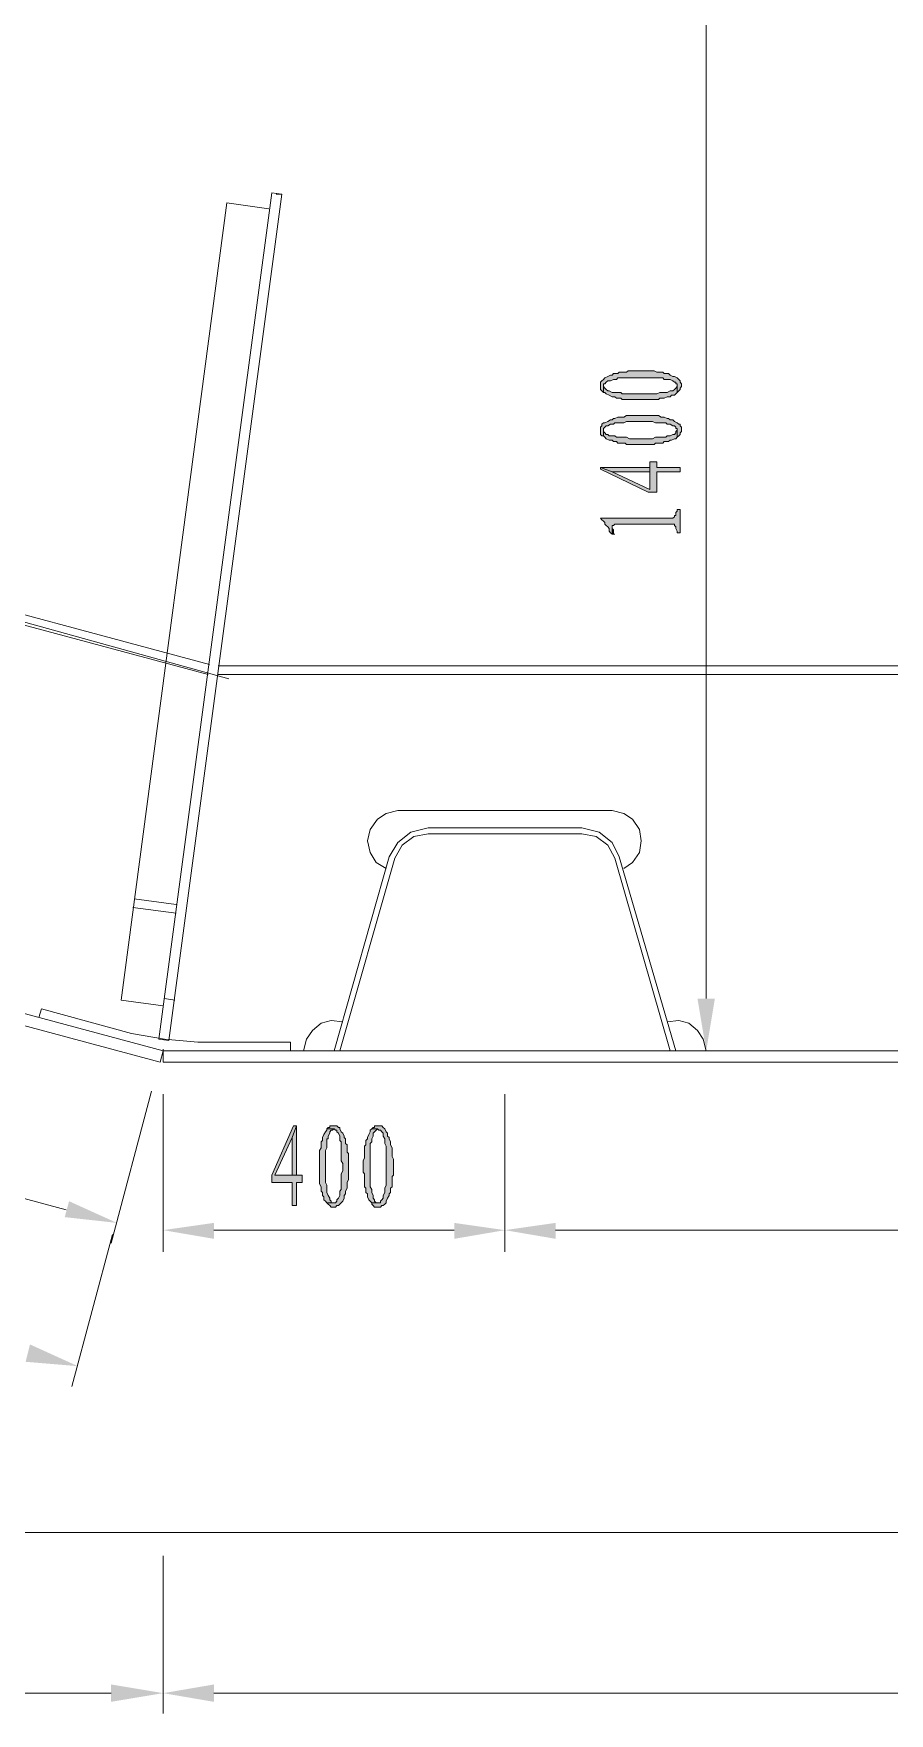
# Model space of a CAD drawing. Header units: inches. Extents: x 20 to 409, y 5 to 283.
# Drawn here: x 152.43 to 177.45, y 148.35 to 197.5 of the extents above; entities that cross this region are included whole.
import ezdxf

# ---------------------------------------------------------------- set-up
doc = ezdxf.new("R2010")
doc.units = ezdxf.units.IN
doc.header["$MEASUREMENT"] = 0
doc.layers.add('C00-00-00', color=7, linetype='Continuous')
doc.layers.add('CFF-00-00', color=1, linetype='Continuous')

msp = doc.modelspace()

# ---------------------------------------------------------------- hatches: boundary and pattern name
at = {"layer": 'C00-00-00'}
h = msp.add_hatch(color=0, dxfattribs=at)
h.dxf.hatch_style = 2
h.paths.add_polyline_path([(169.004, 187.216), (169.004, 187.089), (169.046, 187.046), (169.088, 187.004), (169.088, 187.258), (169.131, 187.258), (169.173, 187.3), (169.215, 187.343), (169.3, 187.343), (169.385, 187.385), (169.469, 187.385), (169.512, 187.427), (170.189, 187.427), (170.824, 187.427), (170.866, 187.385), (171.036, 187.385), (171.12, 187.343), (171.163, 187.3), (171.205, 187.3), (171.205, 187.258), (171.247, 187.258), (171.247, 187.173), (171.247, 187.004), (171.29, 187.046), (171.332, 187.089), (171.332, 187.131), (171.374, 187.173), (171.374, 187.258), (171.332, 187.3), (171.332, 187.343), (171.29, 187.385), (171.247, 187.427), (171.163, 187.47), (171.12, 187.47), (171.036, 187.512), (170.993, 187.554), (170.866, 187.554), (170.824, 187.597), (170.655, 187.597), (170.57, 187.639), (169.808, 187.639), (169.766, 187.597), (169.554, 187.597), (169.512, 187.554), (169.385, 187.554), (169.342, 187.512), (169.3, 187.512), (169.215, 187.47), (169.131, 187.427), (169.088, 187.385), (169.046, 187.343), (169.004, 187.3)])
h = msp.add_hatch(color=0, dxfattribs=at)
h.dxf.hatch_style = 2
h.paths.add_polyline_path([(169.088, 187.004), (169.131, 187.004), (169.173, 186.962), (169.258, 186.919), (169.342, 186.877), (169.427, 186.877), (169.469, 186.835), (169.596, 186.835), (169.639, 186.792), (170.697, 186.792), (170.739, 186.835), (170.824, 186.835), (170.866, 186.835), (170.951, 186.877), (171.036, 186.877), (171.078, 186.919), (171.163, 186.919), (171.205, 186.962), (171.247, 187.004), (171.247, 187.173), (171.205, 187.131), (171.163, 187.089), (171.12, 187.046), (171.036, 187.046), (170.951, 187.004), (170.739, 187.004), (170.655, 186.962), (169.639, 186.962), (169.596, 187.004), (169.342, 187.004), (169.258, 187.046), (169.215, 187.046), (169.173, 187.089), (169.131, 187.131), (169.088, 187.173), (169.088, 187.216)])
h = msp.add_hatch(color=0, dxfattribs=at)
h.dxf.hatch_style = 2
h.paths.add_polyline_path([(169.004, 185.903), (169.004, 185.776), (169.046, 185.734), (169.088, 185.734), (169.088, 185.903), (169.088, 185.946), (169.131, 185.988), (169.173, 186.03), (169.215, 186.03), (169.3, 186.073), (169.385, 186.073), (169.427, 186.115), (169.681, 186.115), (169.766, 186.157), (170.189, 186.157), (170.528, 186.157), (170.612, 186.115), (170.909, 186.115), (170.951, 186.073), (171.036, 186.073), (171.12, 186.03), (171.163, 186.03), (171.205, 185.988), (171.205, 185.946), (171.247, 185.946), (171.247, 185.692), (171.29, 185.734), (171.332, 185.776), (171.332, 185.819), (171.374, 185.861), (171.374, 185.988), (171.332, 186.03), (171.332, 186.073), (171.29, 186.073), (171.247, 186.115), (171.163, 186.157), (171.12, 186.2), (171.036, 186.2), (170.993, 186.242), (170.951, 186.242), (170.866, 186.284), (170.782, 186.284), (170.697, 186.327), (169.766, 186.327), (169.681, 186.284), (169.512, 186.284), (169.427, 186.242), (169.385, 186.242), (169.342, 186.2), (169.3, 186.2), (169.215, 186.157), (169.131, 186.115), (169.088, 186.115), (169.046, 186.073), (169.046, 186.03), (169.004, 185.988)])
h = msp.add_hatch(color=0, dxfattribs=at)
h.dxf.hatch_style = 2
h.paths.add_polyline_path([(169.088, 185.734), (169.131, 185.692), (169.173, 185.649), (169.258, 185.607), (169.342, 185.607), (169.385, 185.565), (169.469, 185.565), (169.512, 185.522), (169.723, 185.522), (169.766, 185.48), (170.57, 185.48), (170.612, 185.522), (170.739, 185.522), (170.824, 185.522), (170.866, 185.565), (170.993, 185.565), (171.036, 185.607), (171.078, 185.607), (171.163, 185.649), (171.205, 185.649), (171.247, 185.692), (171.247, 185.903), (171.205, 185.861), (171.205, 185.819), (171.163, 185.776), (171.12, 185.776), (171.036, 185.734), (170.951, 185.734), (170.909, 185.692), (170.612, 185.692), (170.528, 185.649), (169.85, 185.649), (169.766, 185.692), (169.469, 185.692), (169.427, 185.734), (169.258, 185.734), (169.215, 185.776), (169.173, 185.776), (169.131, 185.819), (169.088, 185.861), (169.088, 185.903)])
h = msp.add_hatch(color=0, dxfattribs=at)
h.dxf.hatch_style = 2
h.paths.add_polyline_path([(169.004, 184.803), (169.004, 184.76), (170.401, 184.083), (170.655, 184.083), (170.655, 184.676), (171.332, 184.676), (171.332, 184.803), (170.655, 184.803), (170.655, 184.972), (170.443, 184.972), (170.443, 184.803), (170.443, 184.168), (169.342, 184.676)])
h = msp.add_hatch(color=0, dxfattribs=at)
h.dxf.hatch_style = 2
h.paths.add_polyline_path([(169.004, 184.803), (169.342, 184.676), (170.443, 184.676), (170.443, 184.168), (170.443, 184.803)])
h = msp.add_hatch(color=0, dxfattribs=at)
h.dxf.hatch_style = 2
h.paths.add_polyline_path([(169.004, 183.321), (169.046, 183.279), (169.088, 183.236), (169.131, 183.194), (169.131, 183.152), (169.173, 183.109), (169.215, 183.067), (169.258, 183.025), (169.258, 182.94), (169.3, 182.898), (169.342, 182.855), (169.342, 183.109), (169.385, 183.109), (169.427, 183.152), (171.163, 183.152), (171.163, 183.109), (171.205, 183.067), (171.205, 183.025), (171.247, 182.94), (171.247, 182.898), (171.332, 182.898), (171.332, 183.575), (171.247, 183.575), (171.247, 183.533), (171.205, 183.49), (171.205, 183.406), (171.163, 183.406), (171.163, 183.363), (171.12, 183.321)])
h = msp.add_hatch(color=0, dxfattribs=at)
h.dxf.hatch_style = 2
h.paths.add_polyline_path([(169.342, 182.855), (169.427, 182.855), (169.385, 182.855), (169.385, 182.982), (169.342, 183.025), (169.342, 183.067)])
h = msp.add_hatch(color=0, dxfattribs=at)
h.dxf.hatch_style = 2
h.paths.add_polyline_path([(171.84, 169.266), (172.348, 169.266), (172.094, 167.742)])
h = msp.add_hatch(color=0, dxfattribs=at)
h.dxf.hatch_style = 2
h.paths.add_polyline_path([(160.114, 165.541), (160.029, 165.541), (159.394, 164.102), (159.394, 163.89), (159.987, 163.89), (159.987, 163.213), (160.114, 163.213), (160.114, 163.89), (160.283, 163.89), (160.283, 164.102), (160.114, 164.102), (159.479, 164.102), (159.987, 165.202)])
h = msp.add_hatch(color=0, dxfattribs=at)
h.dxf.hatch_style = 2
h.paths.add_polyline_path([(160.114, 165.541), (159.987, 165.202), (159.987, 164.102), (159.479, 164.102), (160.114, 164.102)])
h = msp.add_hatch(color=0, dxfattribs=at)
h.dxf.hatch_style = 2
h.paths.add_polyline_path([(161.003, 165.456), (161.003, 165.414), (160.96, 165.372), (160.918, 165.287), (160.876, 165.202), (160.876, 165.118), (160.833, 165.075), (160.833, 164.906), (160.791, 164.821), (160.791, 163.848), (160.833, 163.763), (160.833, 163.721), (160.833, 163.636), (160.876, 163.594), (160.876, 163.509), (160.918, 163.467), (160.918, 163.382), (160.96, 163.34), (161.003, 163.297), (161.172, 163.297), (161.13, 163.297), (161.13, 163.34), (161.087, 163.382), (161.087, 163.424), (161.045, 163.509), (161.003, 163.594), (161.003, 163.805), (160.96, 163.89), (160.96, 164.821), (161.003, 164.906), (161.003, 165.16), (161.045, 165.16), (161.045, 165.245), (161.087, 165.329), (161.087, 165.372), (161.13, 165.414), (161.172, 165.414), (161.214, 165.456)])
h = msp.add_hatch(color=0, dxfattribs=at)
h.dxf.hatch_style = 2
h.paths.add_polyline_path([(161.214, 165.541), (161.087, 165.541), (161.087, 165.499), (161.045, 165.499), (161.003, 165.456), (161.214, 165.456), (161.257, 165.414), (161.299, 165.414), (161.299, 165.372), (161.341, 165.329), (161.384, 165.245), (161.384, 165.118), (161.426, 165.075), (161.426, 164.525), (161.468, 164.44), (161.468, 164.356), (161.468, 164.313), (161.468, 164.229), (161.426, 164.144), (161.426, 163.678), (161.384, 163.636), (161.384, 163.509), (161.341, 163.424), (161.299, 163.382), (161.299, 163.34), (161.257, 163.297), (161.003, 163.297), (161.045, 163.255), (161.087, 163.213), (161.13, 163.17), (161.257, 163.17), (161.299, 163.213), (161.341, 163.213), (161.384, 163.255), (161.426, 163.297), (161.468, 163.34), (161.511, 163.424), (161.511, 163.509), (161.553, 163.551), (161.553, 163.636), (161.595, 163.721), (161.595, 163.89), (161.638, 163.975), (161.638, 164.737), (161.595, 164.779), (161.595, 164.991), (161.553, 165.033), (161.553, 165.16), (161.511, 165.202), (161.511, 165.245), (161.468, 165.329), (161.426, 165.372), (161.384, 165.456), (161.384, 165.499), (161.341, 165.499), (161.299, 165.541)])
h = msp.add_hatch(color=0, dxfattribs=at)
h.dxf.hatch_style = 2
h.paths.add_polyline_path([(162.315, 165.456), (162.273, 165.414), (162.273, 165.372), (162.23, 165.287), (162.188, 165.202), (162.188, 165.16), (162.146, 165.118), (162.146, 164.991), (162.103, 164.948), (162.103, 164.61), (162.061, 164.525), (162.061, 164.186), (162.103, 164.144), (162.103, 163.763), (162.146, 163.721), (162.146, 163.594), (162.188, 163.551), (162.188, 163.467), (162.23, 163.382), (162.273, 163.34), (162.315, 163.297), (162.484, 163.297), (162.442, 163.297), (162.4, 163.34), (162.4, 163.382), (162.357, 163.424), (162.357, 163.509), (162.315, 163.594), (162.315, 163.678), (162.273, 163.763), (162.273, 165.033), (162.315, 165.075), (162.315, 165.16), (162.357, 165.245), (162.357, 165.329), (162.4, 165.372), (162.442, 165.414), (162.484, 165.456)])
h = msp.add_hatch(color=0, dxfattribs=at)
h.dxf.hatch_style = 2
h.paths.add_polyline_path([(162.484, 165.541), (162.4, 165.541), (162.4, 165.499), (162.357, 165.499), (162.315, 165.456), (162.484, 165.456), (162.527, 165.414), (162.569, 165.414), (162.611, 165.372), (162.654, 165.329), (162.654, 165.245), (162.696, 165.16), (162.696, 165.033), (162.738, 164.948), (162.738, 164.356), (162.738, 164.313), (162.738, 163.805), (162.696, 163.721), (162.696, 163.594), (162.654, 163.509), (162.654, 163.424), (162.611, 163.382), (162.569, 163.34), (162.569, 163.297), (162.527, 163.297), (162.315, 163.297), (162.315, 163.255), (162.357, 163.213), (162.4, 163.17), (162.569, 163.17), (162.611, 163.213), (162.654, 163.213), (162.696, 163.255), (162.738, 163.297), (162.738, 163.34), (162.781, 163.424), (162.823, 163.509), (162.823, 163.551), (162.865, 163.594), (162.865, 163.721), (162.908, 163.763), (162.908, 164.059), (162.95, 164.102), (162.95, 164.567), (162.908, 164.652), (162.908, 164.906), (162.865, 164.991), (162.865, 165.075), (162.823, 165.16), (162.823, 165.202), (162.781, 165.245), (162.781, 165.329), (162.738, 165.372), (162.696, 165.456), (162.654, 165.499), (162.611, 165.541)])
h = msp.add_hatch(color=0, dxfattribs=at)
h.dxf.hatch_style = 2
h.paths.add_polyline_path([(153.467, 163.34), (153.34, 162.874), (154.864, 162.705)])
h = msp.add_hatch(color=0, dxfattribs=at)
h.dxf.hatch_style = 2
h.paths.add_polyline_path([(157.701, 162.705), (157.701, 162.239), (156.219, 162.493)])
h = msp.add_hatch(color=0, dxfattribs=at)
h.dxf.hatch_style = 2
h.paths.add_polyline_path([(164.728, 162.705), (164.728, 162.239), (166.21, 162.493)])
h = msp.add_hatch(color=0, dxfattribs=at)
h.dxf.hatch_style = 2
h.paths.add_polyline_path([(167.691, 162.705), (167.691, 162.239), (166.21, 162.493)])
h = msp.add_hatch(color=0, dxfattribs=at)
h.dxf.hatch_style = 2
h.paths.add_polyline_path([(152.324, 159.149), (152.197, 158.641), (153.721, 158.514)])
h = msp.add_hatch(color=0, dxfattribs=at)
h.dxf.hatch_style = 2
h.paths.add_polyline_path([(154.695, 149.2), (154.695, 148.692), (156.219, 148.946)])
h = msp.add_hatch(color=0, dxfattribs=at)
h.dxf.hatch_style = 2
h.paths.add_polyline_path([(157.701, 149.2), (157.701, 148.692), (156.219, 148.946)])

# ---------------------------------------------------------------- linework, layer by layer
at = {"layer": 'C00-00-00', "color": 0, "lineweight": 0}
for points in [[(63.678, 204.318), (157.574, 179.045)], [(63.678, 203.98), (157.531, 178.749)], [(172.094, 201.27), (172.094, 169.266)], [(44.755, 197.714), (156.219, 167.742)], [(44.671, 197.376), (156.134, 167.404)], [(159.394, 192.846), (156.092, 168.081)], [(159.69, 192.804), (156.388, 168.039)], [(159.69, 192.804), (159.394, 192.846)], [(159.521, 192.804), (159.69, 192.804)], [(158.082, 192.55), (154.991, 169.224), (156.219, 169.055)], [(158.082, 192.55), (159.309, 192.38)], [(157.828, 179.003), (386.216, 179.003)], [(157.828, 178.749), (386.216, 178.749)], [(163.077, 174.77), (162.738, 174.685), (162.484, 174.516), (162.273, 174.219), (162.188, 173.881), (162.273, 173.542), (162.442, 173.246), (162.738, 173.076)], [(163.077, 174.77), (169.342, 174.77)], [(169.681, 173.076), (169.935, 173.246), (170.147, 173.542), (170.189, 173.881), (170.147, 174.219), (169.935, 174.516), (169.681, 174.685), (169.342, 174.77)], [(168.453, 174.262), (163.966, 174.262), (163.458, 174.135), (163.077, 173.838), (162.823, 173.415)], [(168.453, 174.092), (163.966, 174.092), (163.543, 174.008), (163.204, 173.754), (162.992, 173.373)], [(171.205, 167.742), (169.554, 173.415), (169.342, 173.838), (168.961, 174.135), (168.453, 174.262)], [(171.036, 167.742), (169.427, 173.373), (169.215, 173.754), (168.877, 174.008), (168.453, 174.092)], [(161.214, 167.742), (162.823, 173.415)], [(161.384, 167.742), (162.992, 173.373)], [(155.372, 172.187), (156.6, 172.018)], [(155.33, 171.933), (156.6, 171.764)], [(156.558, 169.224), (156.261, 169.266)], [(152.578, 168.716), (152.663, 168.97)], [(152.663, 168.97), (155.288, 168.25), (156.261, 168.081), (157.235, 167.996)], [(161.468, 168.589), (161.13, 168.631), (160.833, 168.547), (160.579, 168.335), (160.41, 168.081), (160.325, 167.742)], [(172.094, 167.742), (172.009, 168.081), (171.84, 168.335), (171.586, 168.547), (171.29, 168.631), (170.951, 168.589)], [(156.092, 168.081), (156.388, 168.039)], [(156.219, 167.404), (156.219, 167.742), (156.134, 167.404)], [(156.219, 167.742), (156.219, 167.785)], [(156.219, 167.742), (386.216, 167.742)], [(157.235, 167.996), (159.944, 167.996)], [(159.944, 167.996), (159.944, 167.742)], [(161.214, 167.742), (171.205, 167.742)], [(168.115, 167.742), (172.687, 167.742)], [(156.219, 167.404), (386.216, 167.404)], [(155.88, 166.557), (154.695, 162.112)], [(156.219, 166.472), (156.219, 161.858)], [(166.21, 166.472), (166.21, 161.858)], [(166.21, 166.472), (166.21, 161.858)], [(146.652, 164.906), (153.383, 163.086)], [(154.737, 162.366), (153.552, 157.921)], [(157.701, 162.493), (164.728, 162.493)], [(167.691, 162.493), (384.734, 162.493)], [(204.691, 153.645), (70.198, 153.645)], [(156.219, 152.968), (156.219, 148.354)], [(156.219, 152.968), (156.219, 148.354)], [(47.719, 148.946), (154.695, 148.946)], [(157.701, 148.946), (384.734, 148.946)]]:
    msp.add_lwpolyline(points, dxfattribs=at)
for points in [[(169.004, 187.216), (169.004, 187.089), (169.046, 187.046), (169.088, 187.004), (169.088, 187.258), (169.131, 187.258), (169.173, 187.3), (169.215, 187.343), (169.3, 187.343), (169.385, 187.385), (169.469, 187.385), (169.512, 187.427), (170.189, 187.427), (170.824, 187.427), (170.866, 187.385), (171.036, 187.385), (171.12, 187.343), (171.163, 187.3), (171.205, 187.3), (171.205, 187.258), (171.247, 187.258), (171.247, 187.173), (171.247, 187.004), (171.29, 187.046), (171.332, 187.089), (171.332, 187.131), (171.374, 187.173), (171.374, 187.258), (171.332, 187.3), (171.332, 187.343), (171.29, 187.385), (171.247, 187.427), (171.163, 187.47), (171.12, 187.47), (171.036, 187.512), (170.993, 187.554), (170.866, 187.554), (170.824, 187.597), (170.655, 187.597), (170.57, 187.639), (169.808, 187.639), (169.766, 187.597), (169.554, 187.597), (169.512, 187.554), (169.385, 187.554), (169.342, 187.512), (169.3, 187.512), (169.215, 187.47), (169.131, 187.427), (169.088, 187.385), (169.046, 187.343), (169.004, 187.3)], [(169.088, 187.004), (169.131, 187.004), (169.173, 186.962), (169.258, 186.919), (169.342, 186.877), (169.427, 186.877), (169.469, 186.835), (169.596, 186.835), (169.639, 186.792), (170.697, 186.792), (170.739, 186.835), (170.824, 186.835), (170.866, 186.835), (170.951, 186.877), (171.036, 186.877), (171.078, 186.919), (171.163, 186.919), (171.205, 186.962), (171.247, 187.004), (171.247, 187.173), (171.205, 187.131), (171.163, 187.089), (171.12, 187.046), (171.036, 187.046), (170.951, 187.004), (170.739, 187.004), (170.655, 186.962), (169.639, 186.962), (169.596, 187.004), (169.342, 187.004), (169.258, 187.046), (169.215, 187.046), (169.173, 187.089), (169.131, 187.131), (169.088, 187.173), (169.088, 187.216)], [(169.004, 185.903), (169.004, 185.776), (169.046, 185.734), (169.088, 185.734), (169.088, 185.903), (169.088, 185.946), (169.131, 185.988), (169.173, 186.03), (169.215, 186.03), (169.3, 186.073), (169.385, 186.073), (169.427, 186.115), (169.681, 186.115), (169.766, 186.157), (170.189, 186.157), (170.528, 186.157), (170.612, 186.115), (170.909, 186.115), (170.951, 186.073), (171.036, 186.073), (171.12, 186.03), (171.163, 186.03), (171.205, 185.988), (171.205, 185.946), (171.247, 185.946), (171.247, 185.692), (171.29, 185.734), (171.332, 185.776), (171.332, 185.819), (171.374, 185.861), (171.374, 185.988), (171.332, 186.03), (171.332, 186.073), (171.29, 186.073), (171.247, 186.115), (171.163, 186.157), (171.12, 186.2), (171.036, 186.2), (170.993, 186.242), (170.951, 186.242), (170.866, 186.284), (170.782, 186.284), (170.697, 186.327), (169.766, 186.327), (169.681, 186.284), (169.512, 186.284), (169.427, 186.242), (169.385, 186.242), (169.342, 186.2), (169.3, 186.2), (169.215, 186.157), (169.131, 186.115), (169.088, 186.115), (169.046, 186.073), (169.046, 186.03), (169.004, 185.988)], [(169.088, 185.734), (169.131, 185.692), (169.173, 185.649), (169.258, 185.607), (169.342, 185.607), (169.385, 185.565), (169.469, 185.565), (169.512, 185.522), (169.723, 185.522), (169.766, 185.48), (170.57, 185.48), (170.612, 185.522), (170.739, 185.522), (170.824, 185.522), (170.866, 185.565), (170.993, 185.565), (171.036, 185.607), (171.078, 185.607), (171.163, 185.649), (171.205, 185.649), (171.247, 185.692), (171.247, 185.903), (171.205, 185.861), (171.205, 185.819), (171.163, 185.776), (171.12, 185.776), (171.036, 185.734), (170.951, 185.734), (170.909, 185.692), (170.612, 185.692), (170.528, 185.649), (169.85, 185.649), (169.766, 185.692), (169.469, 185.692), (169.427, 185.734), (169.258, 185.734), (169.215, 185.776), (169.173, 185.776), (169.131, 185.819), (169.088, 185.861), (169.088, 185.903)], [(169.004, 184.803), (169.004, 184.76), (170.401, 184.083), (170.655, 184.083), (170.655, 184.676), (171.332, 184.676), (171.332, 184.803), (170.655, 184.803), (170.655, 184.972), (170.443, 184.972), (170.443, 184.803), (170.443, 184.168), (169.342, 184.676)], [(169.004, 184.803), (169.342, 184.676), (170.443, 184.676), (170.443, 184.168), (170.443, 184.803)], [(169.004, 183.321), (169.046, 183.279), (169.088, 183.236), (169.131, 183.194), (169.131, 183.152), (169.173, 183.109), (169.215, 183.067), (169.258, 183.025), (169.258, 182.94), (169.3, 182.898), (169.342, 182.855), (169.342, 183.109), (169.385, 183.109), (169.427, 183.152), (171.163, 183.152), (171.163, 183.109), (171.205, 183.067), (171.205, 183.025), (171.247, 182.94), (171.247, 182.898), (171.332, 182.898), (171.332, 183.575), (171.247, 183.575), (171.247, 183.533), (171.205, 183.49), (171.205, 183.406), (171.163, 183.406), (171.163, 183.363), (171.12, 183.321)], [(169.342, 182.855), (169.427, 182.855), (169.385, 182.855), (169.385, 182.982), (169.342, 183.025), (169.342, 183.067)], [(160.114, 165.541), (160.029, 165.541), (159.394, 164.102), (159.394, 163.89), (159.987, 163.89), (159.987, 163.213), (160.114, 163.213), (160.114, 163.89), (160.283, 163.89), (160.283, 164.102), (160.114, 164.102), (159.479, 164.102), (159.987, 165.202)], [(160.114, 165.541), (159.987, 165.202), (159.987, 164.102), (159.479, 164.102), (160.114, 164.102)], [(161.003, 165.456), (161.003, 165.414), (160.96, 165.372), (160.918, 165.287), (160.876, 165.202), (160.876, 165.118), (160.833, 165.075), (160.833, 164.906), (160.791, 164.821), (160.791, 163.848), (160.833, 163.763), (160.833, 163.721), (160.833, 163.636), (160.876, 163.594), (160.876, 163.509), (160.918, 163.467), (160.918, 163.382), (160.96, 163.34), (161.003, 163.297), (161.172, 163.297), (161.13, 163.297), (161.13, 163.34), (161.087, 163.382), (161.087, 163.424), (161.045, 163.509), (161.003, 163.594), (161.003, 163.805), (160.96, 163.89), (160.96, 164.821), (161.003, 164.906), (161.003, 165.16), (161.045, 165.16), (161.045, 165.245), (161.087, 165.329), (161.087, 165.372), (161.13, 165.414), (161.172, 165.414), (161.214, 165.456)], [(161.214, 165.541), (161.087, 165.541), (161.087, 165.499), (161.045, 165.499), (161.003, 165.456), (161.214, 165.456), (161.257, 165.414), (161.299, 165.414), (161.299, 165.372), (161.341, 165.329), (161.384, 165.245), (161.384, 165.118), (161.426, 165.075), (161.426, 164.525), (161.468, 164.44), (161.468, 164.356), (161.468, 164.313), (161.468, 164.229), (161.426, 164.144), (161.426, 163.678), (161.384, 163.636), (161.384, 163.509), (161.341, 163.424), (161.299, 163.382), (161.299, 163.34), (161.257, 163.297), (161.003, 163.297), (161.045, 163.255), (161.087, 163.213), (161.13, 163.17), (161.257, 163.17), (161.299, 163.213), (161.341, 163.213), (161.384, 163.255), (161.426, 163.297), (161.468, 163.34), (161.511, 163.424), (161.511, 163.509), (161.553, 163.551), (161.553, 163.636), (161.595, 163.721), (161.595, 163.89), (161.638, 163.975), (161.638, 164.737), (161.595, 164.779), (161.595, 164.991), (161.553, 165.033), (161.553, 165.16), (161.511, 165.202), (161.511, 165.245), (161.468, 165.329), (161.426, 165.372), (161.384, 165.456), (161.384, 165.499), (161.341, 165.499), (161.299, 165.541)], [(162.315, 165.456), (162.273, 165.414), (162.273, 165.372), (162.23, 165.287), (162.188, 165.202), (162.188, 165.16), (162.146, 165.118), (162.146, 164.991), (162.103, 164.948), (162.103, 164.61), (162.061, 164.525), (162.061, 164.186), (162.103, 164.144), (162.103, 163.763), (162.146, 163.721), (162.146, 163.594), (162.188, 163.551), (162.188, 163.467), (162.23, 163.382), (162.273, 163.34), (162.315, 163.297), (162.484, 163.297), (162.442, 163.297), (162.4, 163.34), (162.4, 163.382), (162.357, 163.424), (162.357, 163.509), (162.315, 163.594), (162.315, 163.678), (162.273, 163.763), (162.273, 165.033), (162.315, 165.075), (162.315, 165.16), (162.357, 165.245), (162.357, 165.329), (162.4, 165.372), (162.442, 165.414), (162.484, 165.456)], [(162.484, 165.541), (162.4, 165.541), (162.4, 165.499), (162.357, 165.499), (162.315, 165.456), (162.484, 165.456), (162.527, 165.414), (162.569, 165.414), (162.611, 165.372), (162.654, 165.329), (162.654, 165.245), (162.696, 165.16), (162.696, 165.033), (162.738, 164.948), (162.738, 164.356), (162.738, 164.313), (162.738, 163.805), (162.696, 163.721), (162.696, 163.594), (162.654, 163.509), (162.654, 163.424), (162.611, 163.382), (162.569, 163.34), (162.569, 163.297), (162.527, 163.297), (162.315, 163.297), (162.315, 163.255), (162.357, 163.213), (162.4, 163.17), (162.569, 163.17), (162.611, 163.213), (162.654, 163.213), (162.696, 163.255), (162.738, 163.297), (162.738, 163.34), (162.781, 163.424), (162.823, 163.509), (162.823, 163.551), (162.865, 163.594), (162.865, 163.721), (162.908, 163.763), (162.908, 164.059), (162.95, 164.102), (162.95, 164.567), (162.908, 164.652), (162.908, 164.906), (162.865, 164.991), (162.865, 165.075), (162.823, 165.16), (162.823, 165.202), (162.781, 165.245), (162.781, 165.329), (162.738, 165.372), (162.696, 165.456), (162.654, 165.499), (162.611, 165.541)]]:
    msp.add_lwpolyline(points, close=True, dxfattribs=at)
at = {"layer": 'CFF-00-00', "color": 0, "lineweight": 0}
msp.add_lwpolyline([(64.617, 204.604), (158.136, 178.627)], dxfattribs=at)

doc.saveas('drawing.dxf')
